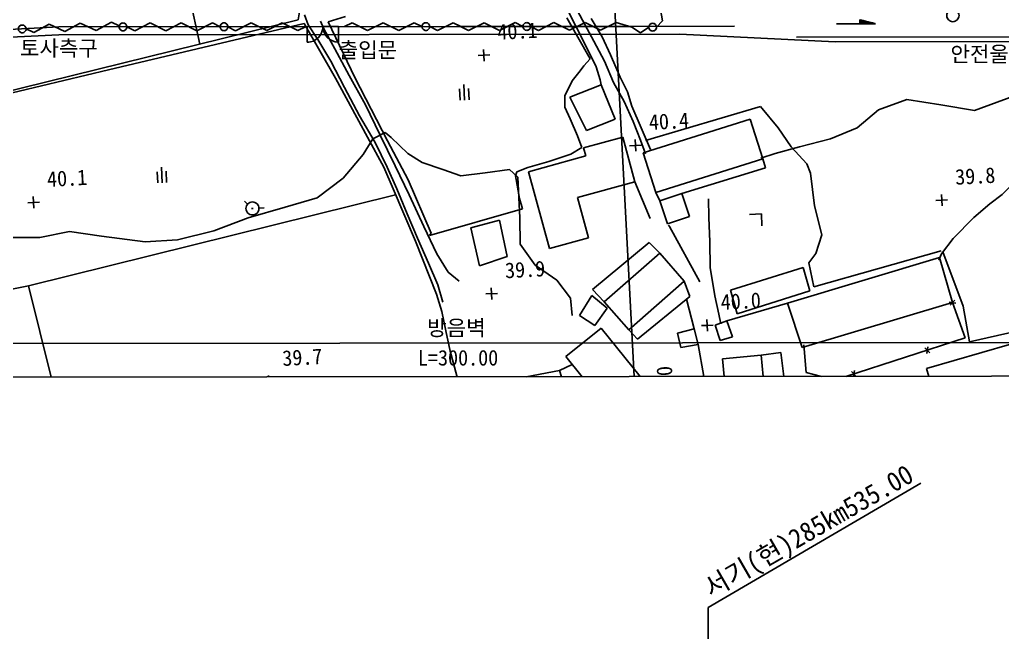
# Model space of a CAD drawing. Header units: millimetres. Extents: x 16742 to 17538, y 1103 to 1809.
# Drawn here: x 16978 to 17104.6, y 1363.4 to 1444.6 of the extents above; entities that cross this region are included whole.
import ezdxf
from ezdxf.enums import TextEntityAlignment as Align
from ezdxf.xclip import XClip

# ---------------------------------------------------------------- set-up
doc = ezdxf.new("R2010")
doc.units = ezdxf.units.MM
doc.header["$LTSCALE"] = 10
doc.header["$MEASUREMENT"] = 0
doc.header["$XCLIPFRAME"] = 2
doc.layers.add('TX-PAPR', color=2, linetype='Continuous', plot=False)
for name, color, linetype in [('TZ-BASE', 253, 'Continuous'), ('TZ-LEAL', 1, 'Continuous'), ('TZ-LEAT', 3, 'Continuous')]:
    doc.layers.add(name, color=color, linetype=linetype)
doc.styles.get("Standard").update_dxf_attribs({"font": 'GulimChe.ttf'})

# ---------------------------------------------------------------- blocks, each defined once
blk = doc.blocks.new('JD-FHFGFGH4SFG5')
at = {"layer": 'TZ-BASE'}
for p, q in [((223.03, 133.44), (241.62, -216.42)), ((178.15, -31.96, 40.14), (175.07, -17.88, 40.14)), ((227.42, -28.86, 40.17), (226.01, -26.17, 40.17)), ((191.13, -27.01, 40.33), (190.83, -28.84, 40.33)), ((225.2, -26.96, 39.87), (226.52, -29.57, 39.87)), ((237.36, -26.76, 2.25), (237.74, -28.96, 2.25)), ((190.83, -28.84, 40.33), (130.05, -43.81, 40.33)), ((191.62, -28.19, 39.81), (192.09, -29.48, 39.81)), ((194.1, -30, 39.87), (193.68, -29, 39.87)), ((196.93, -28.39, 40.14), (194.68, -29.07, 40.14)), ((194.68, -29.07, 40.14), (198.13, -36.24, 40.14)), ((228.44, -33.87, 40.14), (225.41, -28.58, 40.14)), ((228.88, -31.59, 40.17), (227.42, -28.86, 40.17)), ((228.57, -28.66, 40.59), (229.95, -31.02, 40.59)), ((237.74, -28.96, 2.25), (236.97, -29.78, 2.25)), ((263.16, -28.83), (265.16, -29.33)), ((263.16, -29.33), (263.16, -28.83)), ((263.16, -28.84), (263.21, -28.84)), ((263.16, -28.86), (263.26, -28.86)), ((263.16, -28.87), (263.31, -28.87)), ((263.16, -28.88), (263.36, -28.88)), ((263.16, -28.89), (263.41, -28.89)), ((263.16, -28.91), (263.46, -28.91)), ((263.16, -28.92), (263.51, -28.92)), ((263.16, -28.93), (263.56, -28.93)), ((263.16, -28.94), (263.61, -28.94)), ((263.16, -28.96), (263.66, -28.96)), ((263.16, -28.97), (263.71, -28.97)), ((263.16, -28.98), (263.76, -28.98)), ((263.16, -28.99), (263.81, -28.99)), ((263.16, -29.01), (263.86, -29.01)), ((263.16, -29.02), (263.91, -29.02)), ((263.16, -29.03), (263.96, -29.03)), ((263.16, -29.04), (264.01, -29.04)), ((263.16, -29.06), (264.06, -29.06)), ((263.16, -29.07), (264.11, -29.07)), ((263.16, -29.08), (264.16, -29.08)), ((263.16, -29.09), (264.21, -29.09)), ((263.16, -29.11), (264.26, -29.11)), ((100, -32.99), (159.99, -29.75)), ((156.78, -30.46), (155.77, -29.99)), ((158.75, -29.39), (156.78, -30.46)), ((160.78, -30.33), (158.75, -29.39)), ((159.99, -29.75), (211.75, -29.7)), ((162.75, -29.27), (160.78, -30.33)), ((164.78, -30.21), (162.75, -29.27)), ((166.75, -29.15), (164.78, -30.21)), ((166.37, -35.29, 40.62), (191.6, -29.32, 40.62)), ((167.76, -29.61), (166.75, -29.15)), ((169.76, -30.24), (168.76, -29.74)), ((171.76, -29.24), (169.76, -30.24)), ((173.76, -30.23), (171.76, -29.24)), ((175.76, -29.23), (173.76, -30.23)), ((177.76, -30.23), (175.76, -29.23)), ((179.76, -29.23), (177.76, -30.23)), ((180.76, -29.73), (179.76, -29.23)), ((182.76, -30.23), (181.76, -29.73)), ((184.76, -29.22), (182.76, -30.23)), ((186.76, -30.22), (184.76, -29.22)), ((188.76, -29.22), (186.76, -30.22)), ((190.76, -30.22), (188.76, -29.22)), ((191.76, -29.72), (190.76, -30.22)), ((191.6, -29.32, 40.62), (195.64, -36.34, 40.62)), ((191.99, -29.72), (193.99, -29.71)), ((191.99, -31.72), (191.99, -29.72)), ((192.09, -29.48, 39.81), (193.35, -31.38, 39.81)), ((195.99, -29.71), (193.99, -29.71)), ((195.55, -32.56, 39.87), (194.1, -30, 39.87)), ((195.99, -31.71), (195.99, -29.71)), ((197.76, -29.21), (196.76, -29.71)), ((199.76, -30.21), (197.76, -29.21)), ((201.76, -29.21), (199.76, -30.21)), ((203.76, -30.21), (201.76, -29.21)), ((205.76, -29.2), (203.76, -30.21)), ((206.76, -29.7), (205.76, -29.2)), ((208.76, -30.2), (207.76, -29.7)), ((210.76, -29.2), (208.76, -30.2)), ((212.76, -30.2), (210.76, -29.2)), ((211.75, -29.69), (210.76, -29.2)), ((211.74, -29.7), (233.75, -29.68)), ((214.76, -29.2), (212.76, -30.2)), ((216.76, -30.19), (214.76, -29.2)), ((218.76, -29.19), (216.76, -30.19)), ((219.76, -29.69), (218.76, -29.19)), ((221.76, -30.19), (220.76, -29.69)), ((223.76, -29.19), (221.76, -30.19)), ((224.75, -29.68), (223.76, -29.19)), ((225.76, -30.18), (223.76, -29.19)), ((227.76, -29.18), (225.76, -30.18)), ((226.52, -29.57, 39.87), (227.99, -32.43, 39.87)), ((229.76, -30.18), (227.76, -29.18)), ((231.76, -29.18), (229.76, -30.18)), ((233.81, -29.76, -2.27), (231.76, -29.18)), ((233.75, -29.68), (247, -29.66)), ((233.81, -29.76, -2.27), (234.92, -30.51, -2.27)), ((233.81, -29.76, 2.25), (234.92, -30.51, 2.25)), ((234.92, -30.51, -2.27), (235.97, -29.78, -2.27)), ((234.92, -30.51, 2.25), (235.97, -29.78, 2.25)), ((260.16, -29.34), (263.16, -29.33)), ((263.16, -29.12), (264.31, -29.12)), ((263.16, -29.13), (264.36, -29.13)), ((263.16, -29.14), (264.41, -29.14)), ((263.16, -29.16), (264.46, -29.16)), ((263.16, -29.17), (264.51, -29.17)), ((263.16, -29.18), (264.56, -29.18)), ((263.16, -29.19), (264.61, -29.19)), ((263.16, -29.21), (264.66, -29.21)), ((263.16, -29.22), (264.71, -29.22)), ((263.16, -29.23), (264.76, -29.23)), ((263.16, -29.24), (264.81, -29.24)), ((263.16, -29.26), (264.86, -29.26)), ((263.16, -29.27), (264.91, -29.27)), ((263.16, -29.28), (264.96, -29.28)), ((263.16, -29.29), (265.01, -29.29)), ((263.16, -29.31), (265.06, -29.31)), ((263.16, -29.32), (265.11, -29.32)), ((263.16, -29.33), (265.16, -29.33)), ((193.35, -31.38, 39.81), (195.02, -34.14, 39.81)), ((230.25, -34.16, 40.17), (228.88, -31.59, 40.17)), ((229.95, -31.02, 40.59), (231.02, -33.35, 40.59)), ((254.99, -31.06), (428, -30.89)), ((197.38, -35.99, 39.87), (195.55, -32.56, 39.87)), ((214.78, -34.14, 40.05), (214.7, -32.64, 40.05)), ((214.7, -32.64, 40.05), (214.74, -33.39, 40.05)), ((227.99, -32.43, 39.87), (229.18, -34.87, 39.87)), ((195.02, -34.14, 39.81), (196.8, -37.54, 39.81)), ((213.99, -33.43, 40.05), (215.49, -33.35, 40.05)), ((214.74, -33.39, 40.05), (213.99, -33.43, 40.05)), ((227.59, -34.75, 40.14), (228.44, -33.87, 40.14)), ((231.41, -36.9, 40.17), (230.25, -34.16, 40.17)), ((231.02, -33.35, 40.59), (232.28, -36.23, 40.59)), ((130.64, -43.82, 40.62), (166.37, -35.29, 40.62)), ((226.1, -36.71, 40.14), (227.15, -35.4, 40.14)), ((227.15, -35.4, 40.14), (227.59, -34.75, 40.14)), ((229.18, -34.87, 39.87), (229.71, -36.58, 39.87)), ((195.64, -36.34, 40.62), (199.74, -43.95, 40.62)), ((199.47, -39.8, 39.87), (197.38, -35.99, 39.87)), ((198.13, -36.24, 40.14), (202.33, -44.4, 40.14)), ((229.71, -36.58, 39.87), (229.82, -37.21, 39.87)), ((232.28, -36.23, 40.59), (233.21, -38.09, 40.59)), ((196.8, -37.54, 39.81), (198.72, -41.18, 39.81)), ((211.59, -37.74, 40.01), (211.67, -39.19, 40.01)), ((212.15, -37.15, 40.01), (212.25, -39.16, 40.01)), ((212.82, -39.15, 40.01), (212.74, -37.68, 40.01)), ((225.16, -38.6, 40.14), (226.1, -36.71, 40.14)), ((229.82, -37.21, 41.77), (225.79, -38.81, 41.77)), ((231.64, -41.62, 41.77), (229.82, -37.21, 41.77)), ((232.82, -39.34, 40.17), (231.41, -36.9, 40.17)), ((225.18, -40.08, 40.14), (225.16, -38.6, 40.14)), ((225.79, -38.81, 41.77), (227.94, -43.07, 41.77)), ((233.21, -38.09, 40.59), (233.79, -39.97, 40.59)), ((265.56, -40.42, 40), (269.21, -39.09, 40)), ((269.21, -39.09, 40), (273.58, -39.8, 40)), ((277.91, -40.51, 40), (282.93, -38.65, 40)), ((201.35, -43.61, 39.87), (199.47, -39.8, 39.87)), ((225.83, -41.57, 40.14), (225.18, -40.08, 40.14)), ((233.98, -41.91, 40.17), (232.82, -39.34, 40.17)), ((233.79, -39.97, 40.59), (236.18, -45.52, 40.59)), ((250.36, -39.99, 40.87), (235.53, -44.38, 40.87)), ((252.65, -42.75, 40.87), (250.36, -39.99, 40.87)), ((262.8, -42.76, 40), (265.56, -40.42, 40)), ((273.58, -39.8, 40), (277.91, -40.51, 40)), ((198.72, -41.18, 39.81), (200.71, -44.65, 39.81)), ((226.8, -43.77, 40.14), (225.83, -41.57, 40.14)), ((227.94, -43.07, 41.77), (231.64, -41.62, 41.77)), ((249.05, -41.62, 42.87), (235.25, -45.95, 42.87)), ((250.66, -46.75, 42.87), (249.05, -41.62, 42.87)), ((234.91, -44.32, 40.17), (233.98, -41.91, 40.17)), ((254.29, -45.19, 40.87), (252.65, -42.75, 40.87)), ((259.36, -44.17, 40), (262.8, -42.76, 40)), ((200.42, -44.17, 40.16), (199.19, -46.17, 40.16)), ((199.74, -43.95, 40.62), (201.83, -47.79, 40.62)), ((202.04, -43.35, 40.16), (200.42, -44.17, 40.16)), ((203.32, -47.63, 39.87), (201.35, -43.61, 39.87)), ((202.78, -44, 40.16), (202.04, -43.35, 40.16)), ((204.93, -46.07, 40.16), (202.78, -44, 40.16)), ((227.33, -45.27, 40.14), (226.8, -43.77, 40.14)), ((227.57, -45.34, 42.53), (232.62, -43.95, 42.53)), ((232.62, -43.95, 42.53), (234.19, -49.68, 42.53)), ((234.3, -45.75, 40.36), (234.22, -44.25, 40.36)), ((234.22, -44.25, 40.36), (234.26, -45, 40.36)), ((255.4, -45.21, 40), (259.36, -44.17, 40)), ((200.71, -44.65, 39.81), (202.27, -47.8, 39.81)), ((202.33, -44.4, 40.14), (204.98, -49.44, 40.14)), ((225.92, -46.13, 40.14), (227.33, -45.27, 40.14)), ((227.85, -46.37, 42.53), (227.57, -45.34, 42.53)), ((233.51, -45.04, 40.36), (235.01, -44.96, 40.36)), ((234.26, -45, 40.36), (233.51, -45.04, 40.36)), ((235.53, -46.11, 40.17), (234.91, -44.32, 40.17)), ((252.24, -46.05, 40), (255.4, -45.21, 40)), ((256.35, -47.4, 40.87), (254.29, -45.19, 40.87)), ((199.19, -46.17, 40.16), (196.61, -49.22, 40.16)), ((206.79, -47.22, 40.16), (204.93, -46.07, 40.16)), ((220.49, -48.39, 42.53), (227.85, -46.37, 42.53)), ((223.09, -47.09, 40.14), (225.92, -46.13, 40.14)), ((235.25, -45.95, 42.87), (236.86, -51.08, 42.87)), ((236.86, -51.08, 42.87), (250.66, -46.75, 42.87)), ((250.41, -46.63, 40), (252.24, -46.05, 40)), ((251.02, -47.91, 42.74), (250.66, -46.75, 42.74)), ((173.2, -47.8, 40.18), (173.31, -49.81, 40.18)), ((201.83, -47.79, 40.62), (203.04, -50.62, 40.62)), ((202.27, -47.8, 39.81), (203.52, -50.62, 39.81)), ((205.12, -51.36, 39.87), (203.32, -47.63, 39.87)), ((209.45, -48.13, 40.16), (206.79, -47.22, 40.16)), ((218.96, -48.39, 40.14), (220.38, -47.87, 40.14)), ((220.38, -47.87, 40.14), (223.09, -47.09, 40.14)), ((240.21, -51.2, 42.74), (251.02, -47.91, 42.74)), ((256.82, -48.59, 40.87), (256.35, -47.4, 40.87)), ((172.65, -48.39, 40.18), (172.72, -49.84, 40.18)), ((173.87, -49.8, 40.18), (173.8, -48.33, 40.18)), ((196.61, -49.22, 40.16), (193.24, -51.76, 40.16)), ((211.76, -48.93, 40.16), (209.45, -48.13, 40.16)), ((214.91, -48.55, 40.16), (211.76, -48.93, 40.16)), ((218.02, -48.13, 40.16), (214.91, -48.55, 40.16)), ((219.11, -49.1, 40.16), (218.02, -48.13, 40.16)), ((218.81, -48.94, 40.14), (218.96, -48.39, 40.14)), ((219.03, -50.12, 40.14), (218.81, -48.94, 40.14)), ((219.36, -54.33, 40.16), (219.11, -49.1, 40.16)), ((223.2, -58.29, 42.53), (220.49, -48.39, 42.53)), ((257.31, -52.79, 40.87), (256.82, -48.59, 40.87)), ((281.49, -51.35, 41.68), (283.49, -49.26, 41.68)), ((203.04, -50.62, 40.62), (205.92, -57.35, 40.62)), ((203.52, -50.62, 39.81), (204.87, -53.82, 39.81)), ((204.98, -49.44, 40.14), (207.95, -56.3, 40.14)), ((219.31, -51.84, 40.14), (219.03, -50.12, 40.14)), ((234.19, -49.68, 42.53), (226.79, -51.71, 42.53)), ((234.19, -49.68, 42.45), (236.15, -54.41, 42.45)), ((156.06, -63.1, 40.14), (203.36, -51.36, 40.14)), ((156.77, -53.1, 40.07), (156.69, -51.6, 40.07)), ((156.69, -51.6, 40.07), (156.73, -52.35, 40.07)), ((193.24, -51.76, 40.16), (189.15, -52.98, 40.16)), ((207.01, -55.43, 39.87), (205.12, -51.36, 39.87)), ((219.7, -53.18, 40.14), (219.31, -51.84, 40.14)), ((226.79, -51.71, 42.53), (228.22, -56.91, 42.53)), ((236.86, -51.08, 42.74), (237.41, -52.14, 42.74)), ((240.21, -51.2, 42.59), (237.41, -52.14, 42.59)), ((241.2, -54.15, 42.59), (240.21, -51.2, 42.59)), ((273.75, -52.81, 39.76), (273.67, -51.31, 39.76)), ((273.67, -51.31, 39.76), (273.71, -52.06, 39.76)), ((279.9, -52.52, 41.68), (281.49, -51.35, 41.68)), ((155.99, -52.39, 40.07), (157.48, -52.31, 40.07)), ((156.73, -52.35, 40.07), (155.99, -52.39, 40.07)), ((183.89, -52.2, 40.14), (184.28, -52.57, 40.14)), ((189.15, -52.98, 40.16), (184.39, -54.35, 40.16)), ((184.8, -53.13, 40.14), (185.01, -53.14, 40.14)), ((184.91, -53.05, 40.14), (184.92, -53.21, 40.14)), ((185.75, -53.08, 40.14), (186.43, -53.06, 40.14)), ((237.41, -52.14, 42.59), (238.4, -55.1, 42.59)), ((243.71, -54.27, 40), (243.67, -51.9, 40)), ((258.26, -56.51, 40.87), (257.31, -52.79, 40.87)), ((272.96, -52.1, 39.76), (274.46, -52.02, 39.76)), ((273.71, -52.06, 39.76), (272.96, -52.1, 39.76)), ((277.85, -54.27, 41.68), (279.9, -52.52, 41.68)), ((184.39, -54.35, 40.16), (179.94, -56, 40.16)), ((204.87, -53.82, 39.81), (206.18, -56.94, 39.81)), ((207.71, -56.6, 40.14), (219.7, -53.18, 40.14)), ((219.41, -57.71, 40.16), (219.36, -54.33, 40.16)), ((238.4, -55.1, 42.59), (241.2, -54.15, 42.59)), ((243.82, -57.41, 40), (243.71, -54.27, 40)), ((248.93, -53.92, 39.32), (250.47, -53.83, 39.32)), ((250.47, -53.83, 39.32), (250.55, -55.35, 39.32)), ((275.19, -56.99, 41.68), (277.85, -54.27, 41.68)), ((208.67, -58.99, 39.87), (207.01, -55.43, 39.87)), ((216.73, -54.62, 41.43), (213.05, -55.61, 41.43)), ((213.05, -55.61, 41.43), (214.18, -60.51, 41.43)), ((217.72, -59.31, 41.43), (216.73, -54.62, 41.43)), ((238.65, -55.45, 41.94), (238.51, -55.29, 41.94)), ((242.56, -62.57, 41.94), (238.65, -55.45, 41.94)), ((699.42, -56.79), (0.09, -93.95)), ((157.55, -56.88, 40.16), (152.6, -56.86, 40.16)), ((161.36, -56.09, 40.16), (157.55, -56.88, 40.16)), ((165.48, -56.69, 40.16), (161.36, -56.09, 40.16)), ((171.12, -57.44, 40.16), (165.48, -56.69, 40.16)), ((179.94, -56, 40.16), (175.29, -57.15, 40.16)), ((206.18, -56.94, 39.81), (207.62, -60.17, 39.81)), ((207.95, -56.3, 40.14), (207.71, -56.6, 40.14)), ((228.22, -56.91, 42.53), (223.2, -58.29, 42.53)), ((257.48, -58.94, 40.87), (258.26, -56.51, 40.87)), ((175.29, -57.15, 40.16), (171.12, -57.44, 40.16)), ((205.92, -57.35, 40.62), (208.64, -64.17, 40.62)), ((221.33, -60.42, 40.16), (219.41, -57.71, 40.16)), ((228.74, -63.57, 43.29), (236.02, -57.5, 43.29)), ((236.02, -57.5, 43.29), (237.38, -58.87, 43.29)), ((243.89, -60.72, 40), (243.82, -57.41, 40)), ((273.67, -58.98, 41.68), (275.19, -56.99, 41.68)), ((210.15, -61.34, 39.87), (208.67, -58.99, 39.87)), ((214.18, -60.51, 41.43), (217.72, -59.31, 41.43)), ((237.38, -58.87, 43.14), (230.23, -65.15, 43.14)), ((240.55, -62.49, 43.14), (237.38, -58.87, 43.14)), ((253.82, -65.33, 42.51), (273.4, -59.46, 42.51)), ((256.57, -60.14, 40.87), (257.48, -58.94, 40.87)), ((273.61, -58.6, 40.87), (257.24, -63.21, 40.87)), ((273.31, -59.77, 41.68), (273.67, -58.98, 41.68)), ((273.4, -59.46, 42.51), (275.1, -65.22, 42.51)), ((273.83, -58.72, 40.11), (276.48, -65.69, 40.11)), ((207.62, -60.17, 39.81), (208.82, -62.96, 39.81)), ((224.11, -62.38, 40.16), (221.33, -60.42, 40.16)), ((244.49, -64.4, 40), (243.89, -60.72, 40)), ((246.48, -63.64, 41.96), (255.87, -60.73, 41.96)), ((255.87, -60.73, 41.96), (256.71, -63.74, 41.96)), ((257.24, -63.21, 40.87), (256.57, -60.14, 40.87)), ((211.55, -62.51, 39.87), (210.15, -61.34, 39.87)), ((156.06, -63.1, 40.62), (138.63, -66.61, 40.62)), ((165.13, -99.62, 40.62), (156.06, -63.1, 40.62)), ((208.82, -62.96, 39.81), (209.46, -65.21, 39.81)), ((225.89, -64.67, 40.16), (224.11, -62.38, 40.16)), ((233.41, -68.76, 43.14), (240.55, -62.49, 43.14)), ((240.55, -62.49, 43.29), (241.24, -64.48, 43.29)), ((208.64, -64.17, 40.62), (209.32, -66.38, 40.62)), ((214.98, -64.14, 39.86), (216.48, -64.06, 39.86)), ((215.73, -64.1, 39.86), (214.98, -64.14, 39.86)), ((215.77, -64.85, 39.86), (215.69, -63.35, 39.86)), ((215.69, -63.35, 39.86), (215.73, -64.1, 39.86)), ((227.06, -66.93, 42.85), (228.64, -64.34, 42.85)), ((228.64, -64.34, 42.85), (230.61, -65.99, 42.85)), ((230.23, -65.15, 43.29), (228.74, -63.57, 43.29)), ((241.24, -64.48, 43.29), (234.53, -69.98, 43.29)), ((245, -66.75, 40), (244.49, -64.4, 40)), ((247.36, -66.69, 41.96), (246.48, -63.64, 41.96)), ((256.71, -63.74, 41.96), (247.36, -66.69, 41.96)), ((226.1, -66.9, 40.16), (225.89, -64.67, 40.16)), ((230.23, -65.15, 43.14), (233.41, -68.76, 43.14)), ((240.83, -64.81, 42.51), (241.82, -68.63, 42.51)), ((246.01, -67.58, 41.98), (253.82, -65.33, 41.98)), ((255.73, -71.05, 42.51), (253.82, -65.33, 42.51)), ((275.1, -65.22, 42.51), (255.73, -71.05, 42.51)), ((275.54, -65.31, 42.14), (274.65, -65.21, 42.14)), ((275.4, -64.94, 42.14), (274.78, -65.58, 42.14)), ((276.71, -69.81, 42.14), (275.09, -65.26, 42.14)), ((276.48, -65.69, 40.11), (277.29, -70.31, 40.11)), ((209.32, -66.38, 40.62), (209.84, -68.89, 40.62)), ((229.01, -68.21, 42.85), (227.06, -66.93, 42.85)), ((230.61, -65.99, 42.85), (229.01, -68.21, 42.85)), ((245.26, -67.99, 40), (245, -66.75, 40)), ((242.75, -68.22, 40.02), (244.25, -68.14, 40.02)), ((243.5, -68.18, 40.02), (242.75, -68.22, 40.02)), ((243.54, -68.92, 40.02), (243.46, -67.43, 40.02)), ((243.46, -67.43, 40.02), (243.5, -68.18, 40.02)), ((244.51, -68.15, 41.92), (246.01, -67.58, 41.92)), ((245.18, -70.15, 41.92), (244.51, -68.15, 41.92)), ((246.01, -67.58, 41.92), (246.76, -69.67, 41.92)), ((209.84, -68.89, 40.62), (210.4, -71.49, 40.62)), ((229.82, -68.54, 42.57), (225.29, -72.19, 42.57)), ((237.38, -77.92, 42.57), (229.82, -68.54, 42.57)), ((234.53, -69.98, 43.29), (233.41, -68.76, 43.29)), ((241.82, -68.63, 42.47), (239.69, -69.18, 42.47)), ((239.69, -69.18, 42.47), (240.1, -71.03, 42.47)), ((242.32, -70.64, 42.47), (241.82, -68.63, 42.47)), ((277.29, -70.31, 40.11), (285.66, -68.38, 40.11)), ((348.05, -70.32), (100.05, -70.55)), ((240.1, -71.03, 42.47), (242.32, -70.64, 42.47)), ((242.32, -70.64, 42.51), (243.58, -77.86, 42.51)), ((246.76, -69.67, 41.92), (245.18, -70.15, 41.92)), ((255.95, -70.71, 42.14), (256.25, -74.27, 42.14)), ((259.98, -75.21, 42.14), (276.71, -69.81, 42.14)), ((271.74, -73.76, 42.83), (282.43, -70.65, 42.83)), ((210.4, -71.49, 40.62), (211.25, -74.67, 40.62)), ((245.48, -72.51, 42.72), (250.44, -72.04, 42.72)), ((252.97, -71.66, 42.51), (250.44, -72.04, 42.51)), ((250.44, -72.04, 42.72), (251.96, -87.91, 42.72)), ((253.63, -76.75, 42.51), (252.97, -71.66, 42.51)), ((272.16, -71.7, 42.14), (271.53, -71.06, 42.14)), ((271.78, -71.82, 42.14), (271.91, -70.94, 42.14)), ((224.47, -73.99, 42.55), (226.12, -73.22, 42.55)), ((225.29, -72.19, 42.57), (232.85, -81.57, 42.57)), ((246.99, -88.38, 42.72), (245.48, -72.51, 42.72)), ((187.07, -76.15, 39.69), (186.99, -74.65, 39.69)), ((186.99, -74.65, 39.69), (187.03, -75.4, 39.69)), ((211.25, -74.67, 40.62), (212.41, -77.37, 40.62)), ((215.11, -75.75, 42.66), (224.47, -73.99, 42.66)), ((224.47, -73.99, 42.66), (226.32, -79.69, 42.66)), ((256.25, -74.27, 42.14), (259.98, -75.21, 42.14)), ((262.69, -74.76, 42.14), (262.07, -74.12, 42.14)), ((262.31, -74.88, 42.14), (262.45, -74, 42.14)), ((274.13, -81.99, 42.83), (271.74, -73.76, 42.83)), ((255.56, -78.55, 42.97), (269.63, -74.76, 42.97))]:
    blk.add_line(p, q, dxfattribs=at)
at = {"layer": 'TZ-BASE', "ltscale": 10}
for p, q in [((139.99, -31.77), (159.99, -30.75)), ((159.99, -30.75), (239.99, -30.67)), ((239.99, -30.67), (259.99, -31.65)), ((259.99, -31.65), (299.99, -31.61))]:
    blk.add_line(p, q, dxfattribs=at)
at = {"layer": 'TZ-BASE'}
for centre, radius in [((275.14, -28.28, 39.53), 0.791), ((155.27, -30), 0.5), ((168.26, -29.74), 0.5), ((181.26, -29.73), 0.5), ((207.26, -29.7), 0.5), ((220.26, -29.69), 0.5), ((236.47, -29.78, -2.27), 0.5), ((236.47, -29.78, 2.25), 0.5), ((184.92, -53.12, 40.14), 0.837)]:
    blk.add_circle(centre, radius, dxfattribs=at)
for centre, start, end in [((191.99, -29.72), 270.054, 0.054), ((195.99, -29.71), 180.054, 270.054)]:
    blk.add_arc(centre, 2, start, end, dxfattribs=at)
for s, p in [('40.1', (216.52, -31.41, 37.41)), ('40.4', (236.04, -43.02, 40.12)), ('39.8', (275.49, -50.08, 40.12)), ('40.1', (158.52, -50.36, 37.41)), ('39.9', (217.51, -62.12, 37.41)), ('40.0', (245.29, -66.19, 40.12)), ('39.7', (188.82, -73.42, 37.41))]:
    blk.add_text(s, height=2, rotation=3.042, dxfattribs=at).set_placement(p)
for s, p in [('토사측구', (160, -32.46)), ('출입문', (199.8, -32.67)), ('안전울타리', (281.1, -33.22)), ('방음벽', (211.19, -68.48)), ('L=300.00', (211.41, -72.37))]:
    blk.add_text(s, height=2, rotation=0.054, dxfattribs=at).set_placement(p, align=Align.MIDDLE)
blk.add_text('E 76,300', height=2, rotation=93.042, dxfattribs=at).set_placement((238.94, -73.37), align=Align.RIGHT)

msp = doc.modelspace()

# ---------------------------------------------------------------- linework, layer by layer
at = {"layer": 'TX-PAPR'}
msp.add_lwpolyline([(17522.97, 1549.06), (16822.97, 1548.41), (16823.11, 1398.41), (17523.11, 1399.06)], close=True, dxfattribs=at)
at = {"layer": 'TZ-LEAL'}
msp.add_lwpolyline([(17094.07, 1384.9), (17066.68, 1368.87), (17066.68, 1364.87)], dxfattribs=at)

# ---------------------------------------------------------------- block references
at = {"layer": 'TZ-BASE'}
ref = msp.add_blockref('JD-FHFGFGH4SFG5', (16823.04, 1473.41), dxfattribs=at)
XClip(ref).set_block_clipping_path([(699.9307166184, 75.6476090799), (-0.0689872699, 75.0037604044), (0.0689872699, -75.0037604044), (700.0686841918, -74.3523274699)])

# ---------------------------------------------------------------- texts
at = {"layer": 'TZ-LEAT'}
msp.add_text('서기(현)285km535.00', height=2.5, rotation=30, dxfattribs=at).set_placement((17080.18, 1377.66), align=Align.CENTER)

doc.saveas('drawing.dxf')
